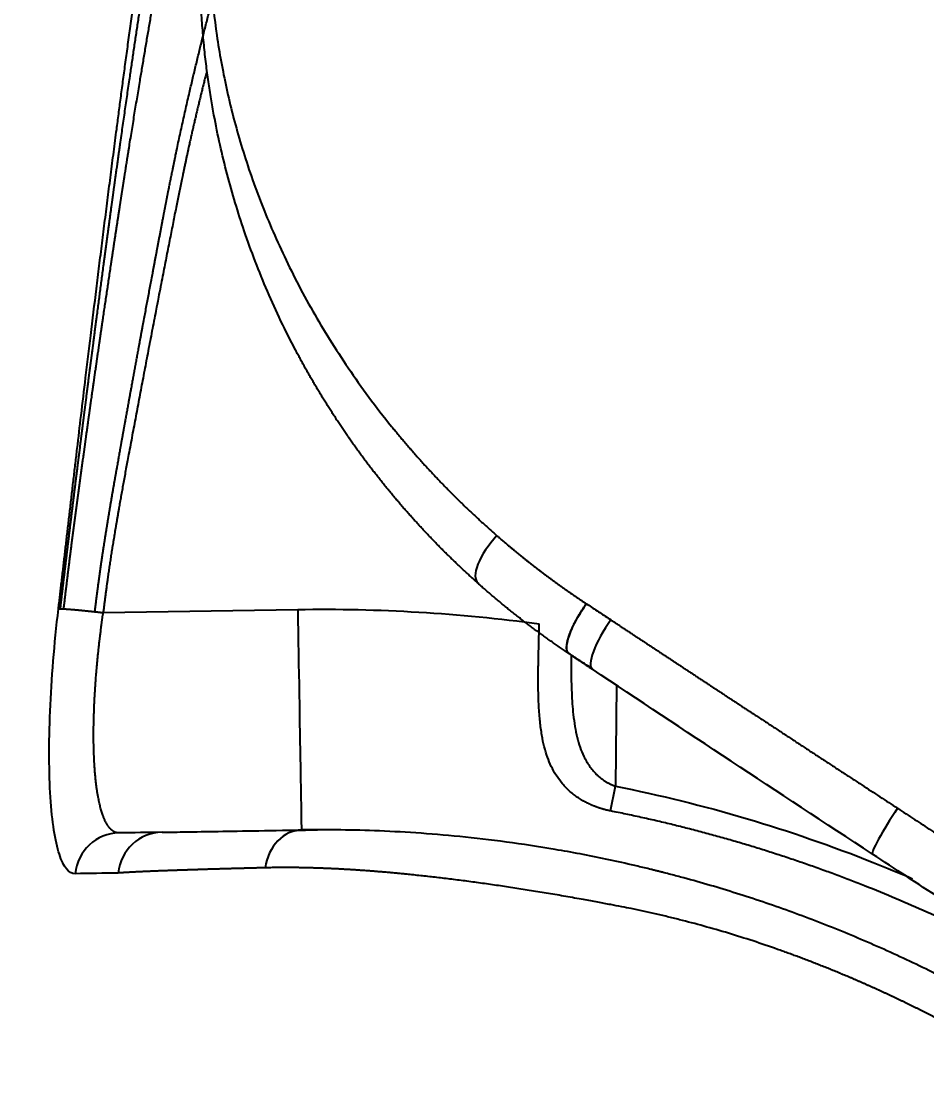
# Model space of a CAD drawing. Extents: x 8663 to 11443, y -20992 to -18942.
# Drawn here: x 10305.53 to 10325.34, y -20447.09 to -20423.88 of the extents above; entities that cross this region are included whole.
import ezdxf

# ---------------------------------------------------------------- set-up
doc = ezdxf.new("R2010")
doc.units = 0
doc.layers.get('0').update_dxf_attribs({"linetype": 'CONTINUOUS'})
doc.layers.add('1', color=7, linetype='CONTINUOUS')
doc.styles.add('____', font='')
doc.styles.get('____').set_extended_font_data('굴림')
doc.dimstyles.new('MSADIM', dxfattribs={"dimtxt": 33, "dimasz": 17, "dimexe": 10, "dimexo": 7.5, "dimgap": 10, "dimtad": 0, "dimtih": 1, "dimtoh": 1, "dimdec": 0, "dimzin": 1, "dimtxsty": '____', "dimcen": 11.25, "dimazin": 3, "dimtfac": 1, "dimtdec": 0, "dimtix": 1, "dimtmove": 0, "dimatfit": 3, "dimtolj": 1, "dimtzin": 1})

# ---------------------------------------------------------------- blocks, each defined once
blk = doc.blocks.new('*D255')
at = {"color": 0}
for p, q in [((10317.229, -20381.646), (10183.846, -20381.646)), ((10193.846, -20398.646), (10193.846, -20439.241)), ((10193.846, -20528.618), (10193.846, -20488.024)), ((10296.703, -20545.618), (10183.846, -20545.618))]:
    blk.add_line(p, q, dxfattribs=at)
for points in [[(10191.013, -20398.646), (10196.679, -20398.646), (10193.846, -20381.646)], [(10191.013, -20528.618), (10196.679, -20528.618), (10193.846, -20545.618)]]:
    blk.add_solid(points, dxfattribs=at)
at = {"color": 0, "insert": (10193.846, -20463.632), "char_height": 28, "attachment_point": 5, "style": '____'}
blk.add_mtext('\\A1;162', dxfattribs=at)

msp = doc.modelspace()

# ---------------------------------------------------------------- linework, layer by layer
at = {"layer": '1', "color": 7, "linetype": 'CONTINUOUS'}
for p, q in [((10307.325, -20436.825), (10311.58, -20436.756)), ((10317.515, -20437.722), (10317.515, -20437.722)), ((10318.551, -20438.412), (10318.532, -20440.622)), ((10318.424, -20441.165), (10318.532, -20440.622))]:
    msp.add_line(p, q, dxfattribs=at)
for centre, major_axis, ratio, start_param, end_param in [((10316.189, -20435.436), (-0.665, -0.747), 0.385038, 4.659642, 6.283185), ((10318.583, -20437.233), (-0.555, -0.832), 0.268299, 4.590828, 6.283184), ((10324.699, -20441.272), (-0.548, -0.837), 0.089931, 4.572695, 6.283185), ((10307.689, -20442.646), (0.016, -1), 0.984788, 3.1416, 4.588215), ((10308.628, -20442.63), (-0.016, 1), 0.983843, 0.000008, 1.446606)]:
    msp.add_ellipse(centre, major_axis=major_axis, ratio=ratio, start_param=start_param, end_param=end_param, dxfattribs=at)
for points, degree, knots in [([(10310.807, -20415.842), (10310.802, -20415.853), (10310.793, -20415.877), (10310.78, -20415.911), (10310.766, -20415.946), (10310.753, -20415.98), (10310.74, -20416.015), (10310.726, -20416.05), (10310.713, -20416.084), (10310.7, -20416.119), (10310.688, -20416.153), (10310.675, -20416.188), (10310.662, -20416.222), (10310.649, -20416.257), (10310.637, -20416.292), (10310.624, -20416.326), (10310.612, -20416.361), (10310.6, -20416.395), (10310.588, -20416.43), (10310.575, -20416.465), (10310.563, -20416.499), (10310.551, -20416.534), (10310.54, -20416.569), (10310.528, -20416.603), (10310.516, -20416.638), (10310.504, -20416.673), (10310.493, -20416.707), (10310.481, -20416.742), (10310.47, -20416.777), (10310.459, -20416.811), (10310.447, -20416.846), (10310.436, -20416.881), (10310.425, -20416.916), (10310.414, -20416.95), (10310.403, -20416.985), (10310.392, -20417.02), (10310.382, -20417.055), (10310.371, -20417.089), (10310.36, -20417.124), (10310.35, -20417.159), (10310.339, -20417.194), (10310.3, -20417.325), (10310.236, -20417.551), (10310.151, -20417.87), (10310.074, -20418.19), (10309.983, -20418.6), (10309.886, -20419.097), (10309.795, -20419.678), (10309.726, -20420.259), (10309.678, -20420.831), (10309.651, -20421.395), (10309.643, -20421.95), (10309.655, -20422.509), (10309.696, -20423.254), (10309.797, -20424.195), (10309.97, -20425.15), (10310.155, -20425.93), (10310.318, -20426.522), (10310.51, -20427.127), (10310.728, -20427.735), (10310.973, -20428.345), (10311.247, -20428.959), (10311.556, -20429.587), (10311.898, -20430.217), (10312.273, -20430.847), (10312.681, -20431.476), (10313.132, -20432.113), (10313.482, -20432.566), (10313.702, -20432.836), (10313.772, -20432.921), (10313.842, -20433.005), (10313.914, -20433.09), (10313.986, -20433.175), (10314.058, -20433.259), (10314.132, -20433.343), (10314.206, -20433.427), (10314.281, -20433.511), (10314.356, -20433.595), (10314.433, -20433.678), (10314.51, -20433.761), (10314.588, -20433.844), (10314.666, -20433.927), (10314.745, -20434.01), (10314.826, -20434.092), (10314.906, -20434.174), (10314.988, -20434.256), (10315.07, -20434.338), (10315.153, -20434.42), (10315.237, -20434.501), (10315.322, -20434.582), (10315.408, -20434.663), (10315.494, -20434.743), (10315.581, -20434.823), (10315.669, -20434.903), (10315.757, -20434.983), (10315.847, -20435.062), (10315.907, -20435.115), (10315.937, -20435.141)], 3, [0, 0, 0, 0, 0.001504, 0.003011, 0.004522, 0.006035, 0.007552, 0.009072, 0.010596, 0.012123, 0.013654, 0.015188, 0.016725, 0.018266, 0.019811, 0.021359, 0.022912, 0.024468, 0.026027, 0.027591, 0.029158, 0.03073, 0.032305, 0.033884, 0.035467, 0.037055, 0.038646, 0.040242, 0.041841, 0.043445, 0.045053, 0.046666, 0.048282, 0.049903, 0.051529, 0.053158, 0.054793, 0.056431, 0.058074, 0.059722, 0.061374, 0.063031, 0.078354, 0.093955, 0.109854, 0.12607, 0.1563, 0.187114, 0.218575, 0.250734, 0.281362, 0.31224, 0.343393, 0.374838, 0.436685, 0.499334, 0.530204, 0.561369, 0.592846, 0.624657, 0.655089, 0.685976, 0.717351, 0.749254, 0.779898, 0.810993, 0.842597, 0.874783, 0.879076, 0.883369, 0.887662, 0.891955, 0.896249, 0.900544, 0.904839, 0.909136, 0.913434, 0.917733, 0.922034, 0.926337, 0.930642, 0.934949, 0.939259, 0.943571, 0.947887, 0.952206, 0.956528, 0.960855, 0.965185, 0.969519, 0.973858, 0.978201, 0.98255, 0.986904, 0.991263, 0.995629, 1, 1, 1, 1]), ([(10315.524, -20436.183), (10315.51, -20436.17), (10315.482, -20436.145), (10315.439, -20436.106), (10315.396, -20436.068), (10315.354, -20436.029), (10315.312, -20435.991), (10315.27, -20435.952), (10315.228, -20435.913), (10315.186, -20435.874), (10315.144, -20435.835), (10315.103, -20435.796), (10315.062, -20435.756), (10315.02, -20435.717), (10314.98, -20435.678), (10314.939, -20435.638), (10314.898, -20435.598), (10314.858, -20435.559), (10314.817, -20435.519), (10314.777, -20435.479), (10314.737, -20435.439), (10314.697, -20435.398), (10314.657, -20435.358), (10314.618, -20435.318), (10314.578, -20435.278), (10314.539, -20435.237), (10314.5, -20435.196), (10314.461, -20435.156), (10314.422, -20435.115), (10314.384, -20435.074), (10314.345, -20435.033), (10314.307, -20434.992), (10314.269, -20434.951), (10314.231, -20434.91), (10314.193, -20434.869), (10314.156, -20434.827), (10314.118, -20434.786), (10314.081, -20434.744), (10314.044, -20434.703), (10314.007, -20434.661), (10313.97, -20434.619), (10313.933, -20434.578), (10313.896, -20434.536), (10313.86, -20434.494), (10313.824, -20434.452), (10313.788, -20434.41), (10313.752, -20434.367), (10313.716, -20434.325), (10313.681, -20434.283), (10313.645, -20434.24), (10313.61, -20434.198), (10313.575, -20434.155), (10313.54, -20434.113), (10313.505, -20434.07), (10313.47, -20434.027), (10313.436, -20433.984), (10313.402, -20433.941), (10313.368, -20433.898), (10313.334, -20433.855), (10313.3, -20433.812), (10313.266, -20433.769), (10313.233, -20433.726), (10313.199, -20433.683), (10313.166, -20433.639), (10313.133, -20433.596), (10313.1, -20433.552), (10313.067, -20433.509), (10313.035, -20433.465), (10313.002, -20433.421), (10312.97, -20433.378), (10312.938, -20433.334), (10312.906, -20433.29), (10312.874, -20433.246), (10312.843, -20433.202), (10312.811, -20433.158), (10312.78, -20433.114), (10312.749, -20433.07), (10312.718, -20433.026), (10312.687, -20432.982), (10312.656, -20432.937), (10312.626, -20432.893), (10312.596, -20432.849), (10312.565, -20432.804), (10312.535, -20432.76), (10312.505, -20432.715), (10312.476, -20432.671), (10312.446, -20432.626), (10312.417, -20432.581), (10312.388, -20432.537), (10312.358, -20432.492), (10312.33, -20432.447), (10312.301, -20432.402), (10312.272, -20432.357), (10312.244, -20432.312), (10312.215, -20432.267), (10312.187, -20432.222), (10312.159, -20432.177), (10312.131, -20432.132), (10312.104, -20432.087), (10312.076, -20432.042), (10312.049, -20431.996), (10312.022, -20431.951), (10311.995, -20431.906), (10311.968, -20431.86), (10311.941, -20431.815), (10311.914, -20431.77), (10311.888, -20431.724), (10311.862, -20431.679), (10311.836, -20431.633), (10311.81, -20431.588), (10311.784, -20431.542), (10311.758, -20431.496), (10311.733, -20431.451), (10311.707, -20431.405), (10311.682, -20431.359), (10311.657, -20431.313), (10311.632, -20431.268), (10311.608, -20431.222), (10311.583, -20431.176), (10311.559, -20431.13), (10311.43, -20430.886), (10311.206, -20430.44), (10310.912, -20429.79), (10310.644, -20429.132), (10310.411, -20428.487), (10310.208, -20427.852), (10310.031, -20427.225), (10309.876, -20426.585), (10309.764, -20426.036), (10309.683, -20425.576), (10309.625, -20425.201), (10309.573, -20424.809), (10309.528, -20424.398), (10309.491, -20423.97), (10309.468, -20423.612), (10309.455, -20423.31), (10309.447, -20423.047), (10309.442, -20422.721), (10309.443, -20422.403), (10309.449, -20422.119), (10309.457, -20421.897), (10309.466, -20421.691), (10309.477, -20421.504), (10309.488, -20421.334), (10309.505, -20421.116), (10309.528, -20420.851), (10309.561, -20420.541), (10309.597, -20420.252), (10309.638, -20419.959), (10309.686, -20419.656), (10309.741, -20419.34), (10309.8, -20419.033), (10309.867, -20418.717), (10309.941, -20418.392), (10310.025, -20418.056), (10310.113, -20417.729), (10310.184, -20417.485), (10310.233, -20417.324), (10310.258, -20417.242), (10310.284, -20417.161), (10310.309, -20417.08), (10310.335, -20417), (10310.362, -20416.92), (10310.388, -20416.84), (10310.415, -20416.76), (10310.442, -20416.681), (10310.47, -20416.602), (10310.498, -20416.523), (10310.526, -20416.445), (10310.554, -20416.367), (10310.583, -20416.29), (10310.612, -20416.212), (10310.641, -20416.135), (10310.671, -20416.059), (10310.691, -20416.008), (10310.701, -20415.982)], 3, [0, 0, 0, 0, 0.002067, 0.004135, 0.006202, 0.00827, 0.010338, 0.012407, 0.014476, 0.016545, 0.018614, 0.020684, 0.022754, 0.024824, 0.026895, 0.028966, 0.031038, 0.03311, 0.035182, 0.037255, 0.039328, 0.041402, 0.043476, 0.045551, 0.047626, 0.049701, 0.051777, 0.053854, 0.055931, 0.058008, 0.060087, 0.062165, 0.064245, 0.066324, 0.068405, 0.070486, 0.072568, 0.07465, 0.076733, 0.078816, 0.080901, 0.082986, 0.085071, 0.087157, 0.089244, 0.091332, 0.09342, 0.09551, 0.097599, 0.09969, 0.101782, 0.103874, 0.105967, 0.10806, 0.110155, 0.11225, 0.114347, 0.116444, 0.118542, 0.120641, 0.12274, 0.124841, 0.126942, 0.129045, 0.131148, 0.133252, 0.135357, 0.137463, 0.139571, 0.141679, 0.143788, 0.145898, 0.148009, 0.150121, 0.152234, 0.154348, 0.156463, 0.158579, 0.160697, 0.162815, 0.164935, 0.167055, 0.169177, 0.1713, 0.173424, 0.175549, 0.177675, 0.179802, 0.181931, 0.184061, 0.186192, 0.188324, 0.190457, 0.192592, 0.194728, 0.196865, 0.199003, 0.201143, 0.203284, 0.205426, 0.20757, 0.209714, 0.21186, 0.214008, 0.216157, 0.218307, 0.220458, 0.222611, 0.224766, 0.226921, 0.229078, 0.231237, 0.233397, 0.235558, 0.237721, 0.239885, 0.242051, 0.244218, 0.246386, 0.248556, 0.250728, 0.281025, 0.311878, 0.343309, 0.375342, 0.40515, 0.435967, 0.467806, 0.50068, 0.518827, 0.538013, 0.558241, 0.57951, 0.601823, 0.62518, 0.635707, 0.64956, 0.666737, 0.68724, 0.699926, 0.711677, 0.722491, 0.732368, 0.74131, 0.749315, 0.766669, 0.782818, 0.797763, 0.811505, 0.828053, 0.843984, 0.859303, 0.874012, 0.890752, 0.906828, 0.922246, 0.937014, 0.940771, 0.944496, 0.948189, 0.951852, 0.955484, 0.959086, 0.962657, 0.966198, 0.969709, 0.973191, 0.976642, 0.980065, 0.983459, 0.986824, 0.99016, 0.993468, 0.996748, 1, 1, 1, 1]), ([(10306.347, -20436.74), (10306.352, -20436.696), (10306.362, -20436.607), (10306.378, -20436.473), (10306.393, -20436.338), (10306.409, -20436.201), (10306.425, -20436.064), (10306.442, -20435.925), (10306.458, -20435.785), (10306.474, -20435.645), (10306.491, -20435.502), (10306.508, -20435.359), (10306.524, -20435.215), (10306.541, -20435.069), (10306.559, -20434.923), (10306.576, -20434.775), (10306.593, -20434.626), (10306.611, -20434.476), (10306.629, -20434.325), (10306.646, -20434.173), (10306.664, -20434.019), (10306.683, -20433.865), (10306.701, -20433.709), (10306.719, -20433.552), (10306.738, -20433.394), (10306.779, -20433.046), (10306.846, -20432.476), (10306.945, -20431.651), (10307.056, -20430.727), (10307.156, -20429.913), (10307.239, -20429.239), (10307.301, -20428.739), (10307.364, -20428.24), (10307.427, -20427.741), (10307.491, -20427.243), (10307.555, -20426.745), (10307.613, -20426.302), (10307.664, -20425.909), (10307.71, -20425.561), (10307.758, -20425.2), (10307.808, -20424.825), (10307.861, -20424.438), (10307.915, -20424.037), (10307.972, -20423.623), (10308.031, -20423.196), (10308.071, -20422.906), (10308.092, -20422.76)], 3, [0, 0, 0, 0, 0.009469, 0.01902, 0.028654, 0.038371, 0.04817, 0.058052, 0.068017, 0.078064, 0.088193, 0.098405, 0.108699, 0.119075, 0.129534, 0.140075, 0.150698, 0.161404, 0.172191, 0.183061, 0.194013, 0.205046, 0.216162, 0.227359, 0.238639, 0.25, 0.301903, 0.360892, 0.426936, 0.499999, 0.535797, 0.571567, 0.60731, 0.643024, 0.67871, 0.714369, 0.75, 0.773963, 0.798885, 0.824763, 0.851595, 0.879379, 0.908114, 0.937797, 0.968427, 1, 1, 1, 1]), ([(10309.58, -20425.016), (10309.378, -20425.815), (10309.199, -20426.621), (10308.995, -20427.539), (10308.517, -20430.012), (10308.185, -20431.733), (10307.873, -20433.411), (10307.68, -20434.45), (10307.571, -20435.113), (10307.416, -20436.051), (10307.325, -20436.825)], 2, [0, 0, 0, 0.137141, 0.137141, 0.42476, 0.42476, 0.71238, 0.71238, 0.85619, 0.85619, 1, 1, 1]), ([(10315.937, -20435.141), (10315.953, -20435.155), (10315.984, -20435.181), (10316.03, -20435.222), (10316.077, -20435.261), (10316.124, -20435.301), (10316.17, -20435.341), (10316.217, -20435.38), (10316.265, -20435.42), (10316.312, -20435.459), (10316.359, -20435.498), (10316.407, -20435.537), (10316.454, -20435.575), (10316.502, -20435.614), (10316.55, -20435.652), (10316.598, -20435.691), (10316.647, -20435.729), (10316.695, -20435.767), (10316.743, -20435.805), (10316.792, -20435.842), (10316.841, -20435.88), (10316.89, -20435.917), (10316.939, -20435.954), (10316.988, -20435.991), (10317.037, -20436.028), (10317.086, -20436.065), (10317.136, -20436.101), (10317.185, -20436.138), (10317.235, -20436.174), (10317.285, -20436.21), (10317.335, -20436.246), (10317.385, -20436.282), (10317.436, -20436.317), (10317.486, -20436.353), (10317.536, -20436.388), (10317.587, -20436.423), (10317.638, -20436.458), (10317.689, -20436.493), (10317.74, -20436.528), (10317.791, -20436.562), (10317.842, -20436.596), (10317.877, -20436.619), (10317.894, -20436.63)], 3, [0, 0, 0, 0, 0.02541, 0.050796, 0.076157, 0.101494, 0.126806, 0.152096, 0.177362, 0.202605, 0.227825, 0.253023, 0.278198, 0.303352, 0.328484, 0.353595, 0.378685, 0.403754, 0.428803, 0.453832, 0.478842, 0.503831, 0.528802, 0.553753, 0.578686, 0.603601, 0.628498, 0.653377, 0.678239, 0.703084, 0.727912, 0.752724, 0.777519, 0.802298, 0.827062, 0.851811, 0.876545, 0.901264, 0.925969, 0.95066, 0.975337, 1, 1, 1, 1]), ([(10317.511, -20437.719), (10317.495, -20437.709), (10317.464, -20437.688), (10317.418, -20437.657), (10317.371, -20437.625), (10317.325, -20437.594), (10317.279, -20437.562), (10317.233, -20437.53), (10317.188, -20437.499), (10317.142, -20437.467), (10317.097, -20437.435), (10317.052, -20437.402), (10317.007, -20437.37), (10316.962, -20437.338), (10316.917, -20437.305), (10316.872, -20437.273), (10316.828, -20437.24), (10316.784, -20437.207), (10316.739, -20437.174), (10316.695, -20437.141), (10316.651, -20437.108), (10316.608, -20437.075), (10316.564, -20437.042), (10316.521, -20437.009), (10316.478, -20436.975), (10316.434, -20436.942), (10316.392, -20436.908), (10316.349, -20436.875), (10316.306, -20436.841), (10316.264, -20436.807), (10316.221, -20436.773), (10316.179, -20436.739), (10316.137, -20436.705), (10316.095, -20436.671), (10316.053, -20436.636), (10316.012, -20436.602), (10315.97, -20436.567), (10315.929, -20436.533), (10315.888, -20436.498), (10315.847, -20436.464), (10315.806, -20436.429), (10315.765, -20436.394), (10315.725, -20436.359), (10315.684, -20436.324), (10315.644, -20436.289), (10315.604, -20436.254), (10315.564, -20436.218), (10315.538, -20436.195), (10315.524, -20436.183)], 3, [0, 0, 0, 0, 0.021984, 0.043954, 0.065912, 0.087857, 0.10979, 0.13171, 0.153618, 0.175514, 0.197398, 0.21927, 0.24113, 0.262979, 0.284817, 0.306643, 0.328459, 0.350263, 0.372057, 0.39384, 0.415612, 0.437374, 0.459126, 0.480868, 0.502599, 0.524321, 0.546033, 0.567736, 0.589429, 0.611114, 0.632788, 0.654454, 0.676112, 0.69776, 0.7194, 0.741031, 0.762654, 0.784269, 0.805876, 0.827475, 0.849067, 0.87065, 0.892227, 0.913795, 0.935357, 0.956912, 0.978459, 1, 1, 1, 1]), ([(10306.71, -20442.538), (10306.642, -20442.539), (10306.58, -20442.504), (10306.464, -20442.36), (10306.412, -20442.254), (10306.273, -20441.824), (10306.207, -20441.403), (10306.155, -20440.597), (10306.146, -20440.304), (10306.143, -20439.669), (10306.15, -20439.332), (10306.18, -20438.625), (10306.203, -20438.259), (10306.264, -20437.507), (10306.301, -20437.126), (10306.347, -20436.74)], 3, [0, 0, 0, 0, 0.125, 0.125, 0.25, 0.25, 0.5, 0.5, 0.625, 0.625, 0.75, 0.75, 0.875, 0.875, 1, 1, 1, 1]), ([(10317.511, -20437.719), (10317.51, -20437.719), (10317.507, -20437.717), (10317.504, -20437.714), (10317.5, -20437.711), (10317.497, -20437.708), (10317.494, -20437.705), (10317.491, -20437.701), (10317.488, -20437.697), (10317.485, -20437.692), (10317.482, -20437.688), (10317.479, -20437.683), (10317.477, -20437.677), (10317.474, -20437.671), (10317.472, -20437.665), (10317.47, -20437.658), (10317.468, -20437.651), (10317.466, -20437.644), (10317.465, -20437.635), (10317.463, -20437.627), (10317.462, -20437.618), (10317.462, -20437.608), (10317.461, -20437.598), (10317.461, -20437.588), (10317.461, -20437.577), (10317.462, -20437.565), (10317.463, -20437.552), (10317.464, -20437.54), (10317.465, -20437.526), (10317.467, -20437.512), (10317.47, -20437.497), (10317.473, -20437.482), (10317.476, -20437.466), (10317.48, -20437.449), (10317.484, -20437.432), (10317.488, -20437.414), (10317.494, -20437.396), (10317.499, -20437.377), (10317.505, -20437.357), (10317.512, -20437.337), (10317.519, -20437.316), (10317.527, -20437.294), (10317.536, -20437.272), (10317.545, -20437.249), (10317.554, -20437.226), (10317.564, -20437.203), (10317.574, -20437.179), (10317.585, -20437.154), (10317.597, -20437.129), (10317.609, -20437.104), (10317.622, -20437.078), (10317.635, -20437.052), (10317.648, -20437.026), (10317.662, -20437), (10317.677, -20436.973), (10317.692, -20436.946), (10317.707, -20436.92), (10317.723, -20436.893), (10317.739, -20436.866), (10317.755, -20436.839), (10317.772, -20436.812), (10317.788, -20436.786), (10317.806, -20436.759), (10317.823, -20436.733), (10317.84, -20436.707), (10317.858, -20436.681), (10317.876, -20436.656), (10317.888, -20436.639), (10317.894, -20436.63)], 3, [0, 0, 0, 0, 0.008662, 0.01753, 0.026605, 0.035891, 0.045389, 0.055102, 0.065032, 0.075181, 0.085552, 0.096147, 0.106968, 0.118016, 0.129293, 0.140801, 0.152542, 0.164516, 0.176725, 0.18917, 0.201852, 0.21477, 0.227925, 0.241318, 0.254947, 0.268813, 0.282914, 0.297249, 0.311816, 0.326615, 0.341641, 0.356894, 0.372368, 0.388062, 0.403971, 0.420091, 0.436417, 0.452943, 0.469664, 0.486574, 0.503667, 0.520934, 0.538369, 0.555964, 0.573711, 0.5916, 0.609622, 0.627768, 0.646029, 0.664393, 0.68285, 0.701391, 0.720002, 0.738675, 0.757396, 0.776155, 0.794939, 0.813738, 0.83254, 0.851333, 0.870105, 0.888846, 0.907543, 0.926186, 0.944764, 0.963265, 0.981681, 1, 1, 1, 1]), ([(10317.515, -20437.722), (10317.5, -20437.712), (10317.487, -20437.697), (10317.47, -20437.654), (10317.465, -20437.626), (10317.465, -20437.559), (10317.469, -20437.519), (10317.488, -20437.428), (10317.503, -20437.377), (10317.541, -20437.268), (10317.565, -20437.21), (10317.62, -20437.091), (10317.651, -20437.03), (10317.717, -20436.91), (10317.753, -20436.85), (10317.825, -20436.737), (10317.861, -20436.683), (10317.897, -20436.633)], 3, [0, 0, 0, 0, 0.125, 0.125, 0.25, 0.25, 0.375, 0.375, 0.5, 0.5, 0.625, 0.625, 0.75, 0.75, 0.875, 0.875, 1, 1, 1, 1]), ([(10317.897, -20436.633), (10317.913, -20436.643), (10317.929, -20436.654), (10318.025, -20436.717), (10318.106, -20436.771), (10318.267, -20436.877), (10318.348, -20436.931), (10318.429, -20436.984)], 3, [0, 0, 0, 0, 0.08868, 0.08868, 0.544512, 0.544512, 1, 1, 1, 1]), ([(10318.429, -20436.984), (10318.451, -20436.999), (10318.496, -20437.029), (10318.564, -20437.073), (10318.631, -20437.118), (10318.698, -20437.162), (10318.766, -20437.207), (10318.834, -20437.252), (10318.901, -20437.296), (10318.969, -20437.341), (10319.036, -20437.385), (10319.104, -20437.43), (10319.171, -20437.475), (10319.239, -20437.519), (10319.307, -20437.564), (10319.374, -20437.609), (10319.442, -20437.653), (10319.51, -20437.698), (10319.577, -20437.743), (10319.645, -20437.787), (10319.713, -20437.832), (10319.781, -20437.877), (10319.848, -20437.921), (10319.916, -20437.966), (10319.984, -20438.011), (10320.051, -20438.055), (10320.119, -20438.1), (10320.187, -20438.145), (10320.254, -20438.189), (10320.322, -20438.234), (10320.39, -20438.278), (10320.457, -20438.323), (10320.525, -20438.368), (10320.593, -20438.412), (10320.66, -20438.457), (10320.728, -20438.501), (10320.796, -20438.546), (10320.863, -20438.59), (10320.931, -20438.635), (10320.998, -20438.679), (10321.066, -20438.723), (10321.133, -20438.768), (10321.201, -20438.812), (10321.268, -20438.857), (10321.335, -20438.901), (10321.403, -20438.945), (10321.47, -20438.99), (10321.581, -20439.063), (10321.737, -20439.165), (10321.937, -20439.296), (10322.136, -20439.427), (10322.336, -20439.558), (10322.535, -20439.689), (10322.734, -20439.82), (10322.932, -20439.95), (10323.131, -20440.08), (10323.328, -20440.209), (10323.526, -20440.339), (10323.723, -20440.468), (10323.92, -20440.596), (10324.116, -20440.724), (10324.311, -20440.852), (10324.506, -20440.98), (10324.636, -20441.064), (10324.701, -20441.107)], 3, [0, 0, 0, 0, 0.010985, 0.021967, 0.032946, 0.043922, 0.054894, 0.065863, 0.076827, 0.087788, 0.098745, 0.109698, 0.120646, 0.13159, 0.142529, 0.153464, 0.164394, 0.175319, 0.186239, 0.197154, 0.208063, 0.218967, 0.229865, 0.240757, 0.251643, 0.262523, 0.273397, 0.284265, 0.295126, 0.305981, 0.316828, 0.327669, 0.338502, 0.349328, 0.360147, 0.370958, 0.381762, 0.392557, 0.403345, 0.414124, 0.424895, 0.435658, 0.446412, 0.457157, 0.467893, 0.47862, 0.489338, 0.500047, 0.531837, 0.563573, 0.59525, 0.626865, 0.658413, 0.689892, 0.721298, 0.752626, 0.783873, 0.815034, 0.846107, 0.877087, 0.90797, 0.938753, 0.969431, 1, 1, 1, 1]), ([(10318.424, -20441.165), (10318.418, -20441.164), (10318.408, -20441.162), (10318.392, -20441.158), (10318.376, -20441.155), (10318.36, -20441.151), (10318.344, -20441.148), (10318.328, -20441.144), (10318.313, -20441.14), (10318.297, -20441.136), (10318.281, -20441.132), (10318.266, -20441.127), (10318.25, -20441.123), (10318.235, -20441.118), (10318.219, -20441.114), (10318.204, -20441.109), (10318.188, -20441.104), (10318.173, -20441.099), (10318.158, -20441.094), (10318.142, -20441.088), (10318.127, -20441.083), (10318.112, -20441.078), (10318.097, -20441.072), (10318.082, -20441.066), (10318.067, -20441.06), (10318.052, -20441.054), (10318.037, -20441.048), (10318.022, -20441.042), (10318.007, -20441.035), (10317.992, -20441.029), (10317.978, -20441.022), (10317.963, -20441.015), (10317.948, -20441.008), (10317.934, -20441.001), (10317.919, -20440.994), (10317.904, -20440.987), (10317.89, -20440.979), (10317.875, -20440.972), (10317.861, -20440.964), (10317.847, -20440.956), (10317.832, -20440.948), (10317.789, -20440.923), (10317.717, -20440.879), (10317.623, -20440.812), (10317.533, -20440.738), (10317.448, -20440.658), (10317.351, -20440.551), (10317.248, -20440.413), (10317.145, -20440.236), (10317.058, -20440.038), (10316.985, -20439.815), (10316.938, -20439.612), (10316.907, -20439.434), (10316.888, -20439.287), (10316.871, -20439.128), (10316.858, -20438.957), (10316.849, -20438.774), (10316.842, -20438.577), (10316.841, -20438.43), (10316.84, -20438.337), (10316.84, -20438.303), (10316.84, -20438.268), (10316.84, -20438.231), (10316.841, -20438.193), (10316.841, -20438.153), (10316.841, -20438.112), (10316.842, -20438.07), (10316.842, -20438.026), (10316.843, -20437.981), (10316.844, -20437.935), (10316.844, -20437.887), (10316.845, -20437.838), (10316.846, -20437.787), (10316.847, -20437.735), (10316.848, -20437.682), (10316.85, -20437.627), (10316.851, -20437.571), (10316.852, -20437.513), (10316.854, -20437.454), (10316.855, -20437.394), (10316.857, -20437.332), (10316.858, -20437.269), (10316.86, -20437.204), (10316.862, -20437.138), (10316.863, -20437.093), (10316.863, -20437.071)], 3, [0, 0, 0, 0, 0.003076, 0.006148, 0.009217, 0.012283, 0.015347, 0.01841, 0.021472, 0.024534, 0.027596, 0.030659, 0.033724, 0.036791, 0.03986, 0.042932, 0.046008, 0.049089, 0.052174, 0.055265, 0.058362, 0.061465, 0.064576, 0.067694, 0.07082, 0.073955, 0.077099, 0.080254, 0.083418, 0.086593, 0.08978, 0.092978, 0.096189, 0.099413, 0.10265, 0.105901, 0.109166, 0.112446, 0.115741, 0.119052, 0.122378, 0.125722, 0.149688, 0.174082, 0.199057, 0.224752, 0.251295, 0.295767, 0.342649, 0.392318, 0.445092, 0.501235, 0.531026, 0.562745, 0.596412, 0.632045, 0.669656, 0.709257, 0.750856, 0.757313, 0.764019, 0.770975, 0.77818, 0.785635, 0.79334, 0.801294, 0.809498, 0.817951, 0.826655, 0.835608, 0.844812, 0.854265, 0.863968, 0.873922, 0.884126, 0.894581, 0.905286, 0.916242, 0.92745, 0.93891, 0.950621, 0.962586, 0.974803, 0.987274, 1, 1, 1, 1]), ([(10318.029, -20438.065), (10318.014, -20438.055), (10317.984, -20438.035), (10317.94, -20438.006), (10317.897, -20437.977), (10317.855, -20437.949), (10317.813, -20437.921), (10317.764, -20437.888), (10317.707, -20437.851), (10317.643, -20437.808), (10317.589, -20437.772), (10317.552, -20437.747), (10317.533, -20437.734), (10317.523, -20437.727), (10317.517, -20437.724), (10317.515, -20437.722)], 3, [0, 0, 0, 0, 0.086173, 0.171231, 0.255158, 0.337939, 0.419555, 0.499989, 0.623303, 0.749983, 0.87498, 0.937478, 0.968728, 0.984352, 1, 1, 1, 1]), ([(10318.029, -20438.053), (10318.011, -20438.042), (10317.976, -20438.02), (10317.925, -20437.988), (10317.875, -20437.957), (10317.827, -20437.926), (10317.78, -20437.896), (10317.734, -20437.866), (10317.69, -20437.838), (10317.648, -20437.81), (10317.606, -20437.783), (10317.566, -20437.757), (10317.54, -20437.739), (10317.528, -20437.731)], 3, [0, 0, 0, 0, 0.104158, 0.205656, 0.304499, 0.400689, 0.494229, 0.585123, 0.673374, 0.758984, 0.841957, 0.922294, 1, 1, 1, 1]), ([(10317.559, -20437.754), (10317.559, -20437.76), (10317.559, -20437.78), (10317.559, -20437.814), (10317.559, -20437.857), (10317.559, -20437.899), (10317.559, -20437.941), (10317.559, -20437.983), (10317.559, -20438.024), (10317.56, -20438.139), (10317.563, -20438.324), (10317.571, -20438.576), (10317.584, -20438.819), (10317.606, -20439.066), (10317.639, -20439.311), (10317.687, -20439.552), (10317.751, -20439.771), (10317.823, -20439.946), (10317.894, -20440.08), (10317.959, -20440.181), (10318.03, -20440.274), (10318.089, -20440.338), (10318.131, -20440.378), (10318.153, -20440.398), (10318.175, -20440.417), (10318.198, -20440.436), (10318.22, -20440.454), (10318.243, -20440.471), (10318.266, -20440.488), (10318.29, -20440.503), (10318.313, -20440.518), (10318.337, -20440.533), (10318.361, -20440.546), (10318.385, -20440.559), (10318.409, -20440.571), (10318.434, -20440.583), (10318.458, -20440.594), (10318.483, -20440.604), (10318.507, -20440.613), (10318.524, -20440.619), (10318.532, -20440.622)], 3, [0, 0, 0, 0, 0.005489, 0.01804, 0.030594, 0.043149, 0.055707, 0.068268, 0.080832, 0.0934, 0.171482, 0.247698, 0.322174, 0.395045, 0.477275, 0.554778, 0.627873, 0.696942, 0.736819, 0.775203, 0.812225, 0.848035, 0.857367, 0.866574, 0.87566, 0.884627, 0.89348, 0.902222, 0.910857, 0.919388, 0.927821, 0.936158, 0.944405, 0.952567, 0.960646, 0.96865, 0.976582, 0.984447, 0.992252, 1, 1, 1, 1]), ([(10317.651, -20437.813), (10317.668, -20437.824), (10317.687, -20437.837), (10317.719, -20437.858), (10317.735, -20437.869), (10317.755, -20437.882), (10317.764, -20437.888), (10317.77, -20437.892), (10317.773, -20437.895), (10317.845, -20437.942), (10317.929, -20437.999), (10318.029, -20438.065)], 3, [0, 0, 0, 0, 0.165293, 0.165293, 0.248764, 0.290499, 0.311367, 0.311367, 0.332235, 0.332235, 1, 1, 1, 1]), ([(10324.151, -20442.109), (10323.114, -20441.429), (10322.083, -20440.751), (10320.041, -20439.403), (10319.029, -20438.731), (10318.029, -20438.065)], 3, [0, 0, 0, 0, 0.5, 0.5, 1, 1, 1, 1]), ([(10318.532, -20440.622), (10320.467, -20441.008), (10322.345, -20441.566), (10324.456, -20442.406), (10324.744, -20442.525), (10325.03, -20442.648)], 3, [0, 0, 0, 0, 0.863302, 0.863302, 1, 1, 1, 1]), ([(10329.147, -20445.411), (10329.133, -20445.402), (10329.097, -20445.38), (10329.032, -20445.34), (10328.945, -20445.287), (10328.837, -20445.22), (10328.706, -20445.141), (10328.553, -20445.05), (10328.377, -20444.946), (10328.178, -20444.831), (10327.957, -20444.704), (10327.621, -20444.516), (10327.174, -20444.274), (10326.599, -20443.977), (10325.989, -20443.678), (10325.339, -20443.376), (10324.667, -20443.082), (10324.16, -20442.874), (10323.827, -20442.743), (10323.677, -20442.685), (10323.525, -20442.627), (10323.374, -20442.57), (10323.221, -20442.514), (10323.069, -20442.458), (10322.915, -20442.403), (10322.762, -20442.349), (10322.607, -20442.295), (10322.453, -20442.243), (10322.297, -20442.19), (10322.141, -20442.139), (10321.985, -20442.088), (10321.828, -20442.038), (10321.671, -20441.989), (10321.513, -20441.94), (10321.355, -20441.893), (10321.196, -20441.845), (10321.037, -20441.799), (10320.877, -20441.754), (10320.717, -20441.709), (10320.556, -20441.665), (10320.395, -20441.622), (10320.233, -20441.579), (10320.071, -20441.537), (10319.908, -20441.497), (10319.745, -20441.456), (10319.581, -20441.417), (10319.417, -20441.379), (10319.253, -20441.341), (10319.088, -20441.304), (10318.922, -20441.268), (10318.757, -20441.233), (10318.59, -20441.198), (10318.479, -20441.176), (10318.424, -20441.165)], 3, [0, 0, 0, 0, 0.004349, 0.010908, 0.019676, 0.030652, 0.043837, 0.059229, 0.076827, 0.09663, 0.118636, 0.142844, 0.196276, 0.250019, 0.31031, 0.372071, 0.4353, 0.500004, 0.513914, 0.527845, 0.541799, 0.555774, 0.569771, 0.58379, 0.597831, 0.611893, 0.625978, 0.640085, 0.654214, 0.668365, 0.682538, 0.696734, 0.710952, 0.725192, 0.739454, 0.753739, 0.768045, 0.782374, 0.796725, 0.811099, 0.825495, 0.839913, 0.854354, 0.868818, 0.883303, 0.897812, 0.912342, 0.926896, 0.941472, 0.95607, 0.970691, 0.985334, 1, 1, 1, 1]), ([(10324.701, -20441.107), (10324.825, -20441.188), (10325.072, -20441.35), (10325.443, -20441.593), (10325.813, -20441.835), (10326.182, -20442.077), (10326.552, -20442.318), (10326.92, -20442.558), (10327.289, -20442.798), (10327.656, -20443.038), (10328.023, -20443.277), (10328.39, -20443.515), (10328.756, -20443.753), (10329.122, -20443.99), (10329.487, -20444.227), (10329.852, -20444.463), (10330.216, -20444.698), (10330.58, -20444.933), (10330.943, -20445.168), (10331.306, -20445.402), (10331.668, -20445.635), (10332.03, -20445.868), (10332.391, -20446.1), (10332.752, -20446.331), (10333.113, -20446.562), (10333.472, -20446.793), (10333.832, -20447.023), (10334.191, -20447.252), (10334.549, -20447.481), (10334.907, -20447.709), (10335.264, -20447.937), (10335.621, -20448.164), (10335.977, -20448.391), (10336.333, -20448.617), (10336.688, -20448.842), (10337.043, -20449.067), (10337.398, -20449.291), (10337.751, -20449.515), (10338.105, -20449.738), (10338.458, -20449.961), (10338.81, -20450.183), (10339.162, -20450.404), (10339.513, -20450.625), (10339.864, -20450.846), (10340.215, -20451.065), (10340.565, -20451.285), (10340.914, -20451.503), (10341.263, -20451.721), (10341.611, -20451.939), (10341.959, -20452.156), (10342.307, -20452.372), (10342.653, -20452.588), (10343, -20452.804), (10343.346, -20453.018), (10345.213, -20454.176), (10348.582, -20456.246), (10353.448, -20459.182), (10358.257, -20462.03), (10363.124, -20464.856), (10368.047, -20467.653), (10373.027, -20470.417), (10377.948, -20473.081), (10382.922, -20475.705), (10387.951, -20478.283), (10393.034, -20480.809), (10398.057, -20483.224), (10402.242, -20485.166), (10405.603, -20486.683), (10407.592, -20487.562), (10408.731, -20488.059), (10409.017, -20488.183)], 3, [0, 0, 0, 0, 0.004601, 0.009193, 0.013779, 0.018357, 0.022927, 0.02749, 0.032045, 0.036592, 0.041132, 0.045665, 0.05019, 0.054707, 0.059217, 0.063719, 0.068214, 0.072701, 0.07718, 0.081652, 0.086117, 0.090574, 0.095023, 0.099465, 0.103899, 0.108326, 0.112745, 0.117156, 0.121561, 0.125957, 0.130346, 0.134727, 0.139101, 0.143467, 0.147826, 0.152177, 0.156521, 0.160857, 0.165186, 0.169507, 0.17382, 0.178126, 0.182424, 0.186715, 0.190998, 0.195274, 0.199542, 0.203803, 0.208056, 0.212301, 0.216539, 0.22077, 0.224993, 0.229208, 0.233416, 0.293211, 0.35202, 0.409848, 0.4667, 0.526636, 0.585521, 0.64336, 0.700162, 0.759893, 0.818538, 0.876104, 0.932603, 0.96149, 0.990355, 1, 1, 1, 1]), ([(10308.612, -20441.63), (10308.732, -20441.629), (10308.886, -20441.626), (10309.264, -20441.62), (10309.485, -20441.616), (10309.997, -20441.608), (10310.285, -20441.603), (10310.928, -20441.593), (10311.279, -20441.587), (10311.661, -20441.581)], 3, [0, 0, 0, 0, 0.25, 0.25, 0.5, 0.5, 0.75, 0.75, 1, 1, 1, 1]), ([(10328.472, -20446.408), (10328.117, -20446.177), (10327.757, -20445.955), (10327.303, -20445.687), (10327.212, -20445.633), (10327.075, -20445.555), (10327.029, -20445.528), (10326.96, -20445.489), (10326.937, -20445.476), (10326.892, -20445.45), (10326.869, -20445.438), (10326.662, -20445.322), (10326.478, -20445.22), (10325.923, -20444.924), (10325.55, -20444.734), (10324.799, -20444.372), (10324.421, -20444.2), (10323.663, -20443.872), (10323.282, -20443.717), (10322.517, -20443.423), (10322.134, -20443.285), (10321.367, -20443.026), (10320.984, -20442.905), (10320.408, -20442.736), (10320.217, -20442.682), (10319.929, -20442.604), (10319.833, -20442.578), (10319.69, -20442.541), (10319.642, -20442.528), (10319.57, -20442.51), (10319.546, -20442.504), (10319.498, -20442.492), (10319.474, -20442.486), (10319.427, -20442.474), (10319.403, -20442.468), (10319.355, -20442.456), (10319.331, -20442.45), (10319.259, -20442.432), (10319.212, -20442.421), (10319.069, -20442.386), (10318.974, -20442.364), (10318.69, -20442.299), (10318.501, -20442.257), (10317.94, -20442.139), (10317.572, -20442.069), (10316.847, -20441.945), (10316.491, -20441.891), (10315.796, -20441.798), (10315.456, -20441.758), (10314.795, -20441.692), (10314.474, -20441.666), (10313.852, -20441.624), (10313.551, -20441.609), (10312.971, -20441.587), (10312.692, -20441.581), (10312.331, -20441.578), (10312.239, -20441.577), (10312.147, -20441.577)], 3, [0, 0, 0, 0, 0.065132, 0.065132, 0.081416, 0.081416, 0.089557, 0.089557, 0.093628, 0.093628, 0.097699, 0.097699, 0.130265, 0.130265, 0.195397, 0.195397, 0.26053, 0.26053, 0.325662, 0.325662, 0.390795, 0.390795, 0.455927, 0.455927, 0.488493, 0.488493, 0.504776, 0.504776, 0.512918, 0.512918, 0.516989, 0.516989, 0.521059, 0.521059, 0.52513, 0.52513, 0.529201, 0.529201, 0.537342, 0.537342, 0.553626, 0.553626, 0.586192, 0.586192, 0.651324, 0.651324, 0.716457, 0.716457, 0.781589, 0.781589, 0.846721, 0.846721, 0.911854, 0.911854, 0.976986, 0.976986, 1, 1, 1, 1]), ([(10403.828, -20487.074), (10403.487, -20486.92), (10401.785, -20486.15), (10398.726, -20484.739), (10394.664, -20482.81), (10390.61, -20480.831), (10386.567, -20478.807), (10382.537, -20476.739), (10378.52, -20474.631), (10374.519, -20472.485), (10370.535, -20470.303), (10366.569, -20468.09), (10362.316, -20465.672), (10357.766, -20463.034), (10352.914, -20460.165), (10348.057, -20457.238), (10344.584, -20455.108), (10342.487, -20453.809), (10341.764, -20453.361), (10341.04, -20452.91), (10340.315, -20452.458), (10339.589, -20452.004), (10338.862, -20451.548), (10338.134, -20451.09), (10337.405, -20450.631), (10336.675, -20450.171), (10335.944, -20449.708), (10335.212, -20449.244), (10334.48, -20448.779), (10333.747, -20448.312), (10333.013, -20447.843), (10332.278, -20447.373), (10331.542, -20446.901), (10330.806, -20446.428), (10330.069, -20445.954), (10329.331, -20445.478), (10328.593, -20445.001), (10327.854, -20444.522), (10327.114, -20444.042), (10326.374, -20443.56), (10325.634, -20443.078), (10324.892, -20442.594), (10324.398, -20442.27), (10324.151, -20442.109)], 3, [0, 0, 0, 0, 0.012233, 0.061117, 0.110169, 0.159368, 0.208691, 0.258113, 0.307613, 0.357163, 0.40674, 0.456316, 0.505866, 0.566997, 0.628579, 0.690551, 0.752846, 0.762126, 0.771427, 0.780748, 0.790089, 0.79945, 0.80883, 0.81823, 0.827648, 0.837085, 0.846539, 0.856012, 0.865502, 0.875009, 0.884533, 0.894074, 0.903631, 0.913203, 0.922791, 0.932393, 0.942011, 0.951642, 0.961288, 0.970947, 0.980618, 0.990303, 1, 1, 1, 1]), ([(10310.871, -20442.408), (10310.857, -20442.408), (10310.83, -20442.409), (10310.791, -20442.41), (10310.751, -20442.411), (10310.711, -20442.412), (10310.672, -20442.413), (10310.632, -20442.414), (10310.593, -20442.415), (10310.554, -20442.416), (10310.515, -20442.417), (10310.476, -20442.418), (10310.438, -20442.419), (10310.4, -20442.42), (10310.361, -20442.421), (10310.323, -20442.422), (10310.286, -20442.423), (10310.248, -20442.424), (10310.21, -20442.425), (10310.173, -20442.426), (10310.136, -20442.427), (10310.099, -20442.428), (10310.062, -20442.429), (10310.026, -20442.43), (10309.989, -20442.431), (10309.953, -20442.432), (10309.917, -20442.433), (10309.881, -20442.434), (10309.846, -20442.435), (10309.81, -20442.436), (10309.775, -20442.437), (10309.74, -20442.438), (10309.705, -20442.439), (10309.67, -20442.44), (10309.636, -20442.441), (10309.602, -20442.442), (10309.568, -20442.443), (10309.534, -20442.444), (10309.5, -20442.445), (10309.467, -20442.446), (10309.433, -20442.447), (10309.4, -20442.449), (10309.368, -20442.45), (10309.335, -20442.451), (10309.303, -20442.452), (10309.271, -20442.453), (10309.239, -20442.454), (10309.207, -20442.455), (10309.176, -20442.456), (10309.144, -20442.457), (10309.113, -20442.458), (10309.083, -20442.459), (10309.052, -20442.46), (10309.022, -20442.461), (10308.992, -20442.462), (10308.962, -20442.463), (10308.932, -20442.464), (10308.903, -20442.465), (10308.873, -20442.466), (10308.838, -20442.467), (10308.796, -20442.469), (10308.748, -20442.47), (10308.7, -20442.472), (10308.654, -20442.474), (10308.607, -20442.476), (10308.562, -20442.477), (10308.516, -20442.479), (10308.472, -20442.481), (10308.428, -20442.483), (10308.385, -20442.484), (10308.342, -20442.486), (10308.3, -20442.488), (10308.259, -20442.49), (10308.218, -20442.492), (10308.179, -20442.493), (10308.139, -20442.495), (10308.101, -20442.497), (10308.063, -20442.499), (10308.027, -20442.501), (10307.991, -20442.502), (10307.955, -20442.504), (10307.921, -20442.506), (10307.887, -20442.508), (10307.854, -20442.51), (10307.823, -20442.511), (10307.792, -20442.513), (10307.761, -20442.515), (10307.732, -20442.517), (10307.704, -20442.519), (10307.676, -20442.52), (10307.659, -20442.522), (10307.65, -20442.522)], 3, [0, 0, 0, 0, 0.008313, 0.016637, 0.024974, 0.033322, 0.041683, 0.050055, 0.058439, 0.066834, 0.075241, 0.08366, 0.09209, 0.100531, 0.108984, 0.117448, 0.125923, 0.13441, 0.142907, 0.151415, 0.159935, 0.168465, 0.177005, 0.185557, 0.194119, 0.202692, 0.211275, 0.219868, 0.228472, 0.237086, 0.24571, 0.254344, 0.262989, 0.271643, 0.280307, 0.288981, 0.297664, 0.306357, 0.31506, 0.323772, 0.332494, 0.341225, 0.349965, 0.358714, 0.367473, 0.37624, 0.385016, 0.393801, 0.402595, 0.411398, 0.420209, 0.429029, 0.437857, 0.446693, 0.455538, 0.464391, 0.473252, 0.48212, 0.490997, 0.499882, 0.514958, 0.530112, 0.545342, 0.560649, 0.576032, 0.591489, 0.60702, 0.622625, 0.638302, 0.654052, 0.669872, 0.685763, 0.701724, 0.717753, 0.733851, 0.750016, 0.766248, 0.782545, 0.798907, 0.815333, 0.831822, 0.848374, 0.864987, 0.881661, 0.898394, 0.915186, 0.932037, 0.948944, 0.965908, 0.982927, 1, 1, 1, 1]), ([(10326.326, -20446.121), (10326.307, -20446.111), (10326.269, -20446.09), (10326.212, -20446.058), (10326.156, -20446.027), (10326.099, -20445.996), (10326.042, -20445.965), (10325.986, -20445.934), (10325.929, -20445.903), (10325.872, -20445.873), (10325.815, -20445.842), (10325.759, -20445.812), (10325.702, -20445.782), (10325.645, -20445.752), (10325.588, -20445.722), (10325.531, -20445.693), (10325.475, -20445.663), (10325.418, -20445.634), (10325.361, -20445.605), (10325.304, -20445.576), (10325.247, -20445.547), (10325.19, -20445.519), (10325.133, -20445.49), (10325.076, -20445.462), (10325.019, -20445.434), (10324.962, -20445.406), (10324.905, -20445.378), (10324.848, -20445.35), (10324.792, -20445.323), (10324.735, -20445.295), (10324.678, -20445.268), (10324.621, -20445.241), (10324.564, -20445.214), (10324.507, -20445.188), (10324.45, -20445.161), (10324.393, -20445.135), (10324.336, -20445.109), (10324.279, -20445.082), (10324.222, -20445.057), (10324.165, -20445.031), (10324.109, -20445.005), (10324.052, -20444.98), (10323.995, -20444.955), (10323.938, -20444.93), (10323.881, -20444.905), (10323.824, -20444.88), (10323.768, -20444.855), (10323.711, -20444.831), (10323.654, -20444.806), (10323.597, -20444.782), (10323.541, -20444.758), (10323.484, -20444.735), (10323.427, -20444.711), (10323.371, -20444.688), (10323.314, -20444.664), (10323.258, -20444.641), (10323.201, -20444.618), (10323.145, -20444.595), (10323.088, -20444.573), (10323.032, -20444.55), (10322.975, -20444.528), (10322.919, -20444.506), (10322.862, -20444.484), (10322.806, -20444.462), (10322.75, -20444.44), (10322.694, -20444.419), (10322.637, -20444.397), (10322.581, -20444.376), (10322.525, -20444.355), (10322.469, -20444.334), (10322.413, -20444.313), (10322.357, -20444.293), (10322.301, -20444.273), (10322.245, -20444.252), (10322.189, -20444.232), (10322.133, -20444.212), (10321.916, -20444.136), (10321.538, -20444.007), (10321, -20443.838), (10320.463, -20443.683), (10320.018, -20443.565), (10319.664, -20443.477), (10319.398, -20443.415), (10319.134, -20443.356), (10318.89, -20443.305), (10318.654, -20443.258), (10318.412, -20443.212), (10318.133, -20443.159), (10317.805, -20443.099), (10317.443, -20443.035), (10317.064, -20442.97), (10316.691, -20442.909), (10316.327, -20442.852), (10315.97, -20442.798), (10315.621, -20442.748), (10315.281, -20442.702), (10314.949, -20442.659), (10314.625, -20442.62), (10314.309, -20442.585), (10314.068, -20442.56), (10313.898, -20442.543), (10313.795, -20442.533), (10313.693, -20442.523), (10313.592, -20442.514), (10313.492, -20442.505), (10313.392, -20442.497), (10313.293, -20442.489), (10313.195, -20442.481), (10313.098, -20442.474), (10313.002, -20442.467), (10312.906, -20442.461), (10312.812, -20442.454), (10312.718, -20442.449), (10312.625, -20442.443), (10312.533, -20442.438), (10312.441, -20442.433), (10312.351, -20442.429), (10312.261, -20442.425), (10312.173, -20442.421), (10312.085, -20442.418), (10311.998, -20442.415), (10311.912, -20442.412), (10311.826, -20442.41), (10311.742, -20442.408), (10311.658, -20442.406), (10311.576, -20442.405), (10311.494, -20442.404), (10311.413, -20442.403), (10311.333, -20442.403), (10311.254, -20442.403), (10311.175, -20442.403), (10311.098, -20442.404), (10311.021, -20442.405), (10310.945, -20442.406), (10310.896, -20442.407), (10310.871, -20442.408)], 3, [0, 0, 0, 0, 0.00342, 0.006838, 0.010254, 0.013668, 0.01708, 0.02049, 0.023897, 0.027303, 0.030706, 0.034107, 0.037506, 0.040902, 0.044297, 0.047689, 0.051079, 0.054466, 0.057852, 0.061235, 0.064616, 0.067995, 0.071371, 0.074745, 0.078117, 0.081486, 0.084854, 0.088218, 0.091581, 0.094941, 0.098299, 0.101654, 0.105007, 0.108357, 0.111705, 0.115051, 0.118394, 0.121735, 0.125073, 0.128409, 0.131743, 0.135073, 0.138402, 0.141728, 0.145051, 0.148372, 0.15169, 0.155006, 0.158319, 0.16163, 0.164938, 0.168243, 0.171546, 0.174846, 0.178143, 0.181438, 0.184731, 0.18802, 0.191307, 0.194591, 0.197873, 0.201152, 0.204428, 0.207701, 0.210972, 0.214239, 0.217505, 0.220767, 0.224026, 0.227283, 0.230537, 0.233788, 0.237036, 0.240282, 0.243524, 0.246764, 0.250001, 0.281306, 0.312577, 0.343809, 0.374997, 0.390596, 0.406213, 0.421847, 0.437498, 0.449563, 0.463991, 0.480798, 0.499998, 0.523706, 0.54724, 0.57059, 0.59375, 0.616713, 0.639472, 0.66202, 0.684353, 0.706463, 0.728346, 0.749997, 0.757392, 0.764774, 0.772144, 0.7795, 0.786842, 0.794171, 0.801485, 0.808786, 0.816072, 0.823344, 0.830602, 0.837844, 0.845072, 0.852285, 0.859482, 0.866664, 0.873831, 0.880982, 0.888117, 0.895235, 0.902338, 0.909424, 0.916494, 0.923548, 0.930584, 0.937604, 0.944607, 0.951592, 0.95856, 0.965511, 0.972445, 0.97936, 0.986258, 0.993138, 1, 1, 1, 1])]:
    msp.add_open_spline(points, degree=degree, knots=knots, dxfattribs=at)
for points, weights, knots in [([(10306.389, -20436.739), (10306.423, -20436.447), (10306.458, -20436.155), (10306.528, -20435.572), (10306.563, -20435.28), (10306.634, -20434.697), (10306.67, -20434.406), (10306.742, -20433.824), (10306.779, -20433.533), (10306.834, -20433.096), (10306.852, -20432.951), (10306.889, -20432.66), (10306.907, -20432.515), (10306.962, -20432.08), (10306.999, -20431.789), (10307.111, -20430.92), (10307.187, -20430.34), (10307.34, -20429.18), (10307.418, -20428.6), (10307.507, -20427.947), (10307.517, -20427.874), (10307.532, -20427.766), (10307.537, -20427.729), (10307.547, -20427.657), (10307.551, -20427.621), (10307.576, -20427.44), (10307.596, -20427.295), (10307.657, -20426.861), (10307.698, -20426.571), (10307.903, -20425.129), (10308.076, -20423.966), (10308.254, -20422.809)], [0.947414344808, 0.947414344808, 0.947619757523, 0.948390055207, 0.948954940175, 0.950392829184, 0.951265833225, 0.953268607202, 0.954398377138, 0.956247091578, 0.956889006315, 0.958217769819, 0.958904618586, 0.961022937216, 0.962512179404, 0.967133965505, 0.970420568954, 0.976993775853, 0.980280379303, 0.983746718879, 0.984128658147, 0.984696150893, 0.984884412449, 0.985259029877, 0.985445385749, 0.98637215015, 0.987097513802, 0.989215832431, 0.990551015083, 0.996713341788, 0.999999926984, 0.999999999999], [0, 0, 0, 0, 0.0625, 0.0625, 0.125, 0.125, 0.187501, 0.187501, 0.250001, 0.250001, 0.281251, 0.281251, 0.312501, 0.312501, 0.375001, 0.375001, 0.500001, 0.500001, 0.625002, 0.625002, 0.640627, 0.640627, 0.648439, 0.648439, 0.656252, 0.656252, 0.687502, 0.687502, 0.750002, 0.750002, 1, 1, 1, 1]), ([(10306.463, -20436.742), (10306.497, -20436.45), (10306.532, -20436.159), (10306.604, -20435.577), (10306.641, -20435.286), (10306.717, -20434.705), (10306.756, -20434.414), (10306.834, -20433.834), (10306.874, -20433.545), (10306.934, -20433.11), (10306.954, -20432.965), (10306.994, -20432.675), (10307.014, -20432.531), (10307.075, -20432.097), (10307.116, -20431.808), (10307.24, -20430.944), (10307.325, -20430.367), (10307.496, -20429.213), (10307.583, -20428.636), (10307.683, -20427.985), (10307.694, -20427.913), (10307.711, -20427.805), (10307.716, -20427.769), (10307.727, -20427.697), (10307.733, -20427.66), (10307.761, -20427.481), (10307.783, -20427.336), (10307.851, -20426.905), (10307.897, -20426.617), (10308.127, -20425.187), (10308.324, -20424.028), (10308.523, -20422.878)], [0.910422028541, 0.910422028541, 0.910771942492, 0.912084119808, 0.913046383174, 0.915495780831, 0.916982915123, 0.920394576145, 0.922319102875, 0.925468328435, 0.926561809531, 0.928825315402, 0.929995340176, 0.933603827796, 0.93614070394, 0.944013767838, 0.949612391054, 0.960809637487, 0.966408260703, 0.972313058626, 0.972963679879, 0.973930385511, 0.974251083014, 0.974889231748, 0.975206682979, 0.976785396313, 0.978021029952, 0.981629517572, 0.983903958253, 0.994401376784, 1, 1], [0, 0, 0, 0, 0.0625, 0.0625, 0.125, 0.125, 0.1875, 0.1875, 0.25, 0.25, 0.28125, 0.28125, 0.3125, 0.3125, 0.375, 0.375, 0.5, 0.5, 0.625, 0.625, 0.640625, 0.640625, 0.648438, 0.648438, 0.65625, 0.65625, 0.6875, 0.6875, 0.75, 0.75, 1, 1, 1, 1]), ([(10307.144, -20436.805), (10307.178, -20436.517), (10307.215, -20436.23), (10307.296, -20435.657), (10307.339, -20435.371), (10307.431, -20434.8), (10307.478, -20434.515), (10307.576, -20433.945), (10307.627, -20433.661), (10307.703, -20433.234), (10307.728, -20433.092), (10307.779, -20432.808), (10307.805, -20432.665), (10307.882, -20432.239), (10307.933, -20431.955), (10308.089, -20431.104), (10308.194, -20430.537), (10308.406, -20429.401), (10308.514, -20428.834), (10308.636, -20428.194), (10308.649, -20428.123), (10308.67, -20428.017), (10308.677, -20427.981), (10308.69, -20427.91), (10308.697, -20427.875), (10308.731, -20427.698), (10308.759, -20427.556), (10308.844, -20427.132), (10308.902, -20426.849), (10309.202, -20425.443), (10309.474, -20424.314), (10309.77, -20423.198)], [0.944014074112, 0.944014074112, 0.944232769135, 0.945052875471, 0.945654286784, 0.947185151945, 0.948114605793, 0.950246882267, 0.951449704894, 0.953417960101, 0.954101382048, 0.955516065478, 0.956247326961, 0.958502619386, 0.960088158302, 0.96500879632, 0.968507916688, 0.975506157424, 0.979005277792, 0.982695756305, 0.983102392363, 0.983706580078, 0.983907014921, 0.984305855698, 0.984504261632, 0.985490952068, 0.986263218868, 0.988518511292, 0.989940028942, 0.996500879632, 1, 1], [0, 0, 0, 0, 0.0625, 0.0625, 0.125, 0.125, 0.1875, 0.1875, 0.25, 0.25, 0.28125, 0.28125, 0.3125, 0.3125, 0.375, 0.375, 0.5, 0.5, 0.625, 0.625, 0.640625, 0.640625, 0.648438, 0.648438, 0.65625, 0.65625, 0.6875, 0.6875, 0.75, 0.75, 1, 1, 1, 1]), ([(10306.389, -20436.739), (10306.399, -20436.739), (10306.41, -20436.74), (10306.434, -20436.741), (10306.448, -20436.741), (10306.463, -20436.742)], [0.947414344808, 0.939967633123, 0.933161551172, 0.9208308138, 0.915306123663, 0.910422028541], [0, 0, 0, 0, 0.500007, 0.500007, 1, 1, 1, 1]), ([(10306.463, -20436.742), (10306.482, -20436.743), (10306.503, -20436.745), (10306.557, -20436.748), (10306.591, -20436.751), (10306.666, -20436.757), (10306.706, -20436.76), (10306.791, -20436.768), (10306.835, -20436.772), (10306.89, -20436.778), (10306.898, -20436.779), (10306.926, -20436.782), (10306.946, -20436.784), (10306.975, -20436.787), (10306.985, -20436.788), (10307.005, -20436.79), (10307.015, -20436.791), (10307.035, -20436.793), (10307.045, -20436.794), (10307.064, -20436.796), (10307.074, -20436.797), (10307.104, -20436.8), (10307.124, -20436.802), (10307.144, -20436.805)], [0.910422028541, 0.90412673397, 0.898895698667, 0.88926598058, 0.88563240331, 0.882023842412, 0.882049134439, 0.885760120897, 0.88944802847, 0.895972562695, 0.897038035412, 0.90073523975, 0.903622638877, 0.908424252124, 0.910100792817, 0.913611181533, 0.915445022373, 0.91926560598, 0.921251981265, 0.925384278708, 0.927530421692, 0.934195237347, 0.938948227196, 0.944014074112], [0, 0, 0, 0, 0.136106, 0.136106, 0.314551, 0.314551, 0.49301, 0.49301, 0.671576, 0.671576, 0.704081, 0.704081, 0.778289, 0.778289, 0.8153, 0.8153, 0.852308, 0.852308, 0.889231, 0.889231, 0.926205, 0.926205, 1, 1, 1, 1]), ([(10307.485, -20441.558), (10307.483, -20441.556), (10307.426, -20441.496), (10307.322, -20441.314), (10307.205, -20440.873), (10307.131, -20440.262), (10307.107, -20439.513), (10307.132, -20438.672), (10307.203, -20437.767), (10307.28, -20437.143), (10307.325, -20436.825)], [0.999999999092, 0.999999999093, 0.999999999104, 0.999999999125, 0.999999999147, 0.99999999916, 0.999999999164, 0.999999999157, 0.99999999914, 0.999999999123, 0.999999999113], [0, 0, 0, 0, 0.005136, 0.143529, 0.286595, 0.432493, 0.578111, 0.720396, 0.857647, 1, 1, 1, 1]), ([(10307.144, -20436.805), (10307.152, -20436.805), (10307.159, -20436.806), (10307.174, -20436.808), (10307.182, -20436.809), (10307.197, -20436.81), (10307.204, -20436.811), (10307.219, -20436.813), (10307.227, -20436.814), (10307.249, -20436.816), (10307.265, -20436.818), (10307.288, -20436.821), (10307.295, -20436.822), (10307.31, -20436.823), (10307.318, -20436.824), (10307.325, -20436.825)], [0.944014074112, 0.945939598322, 0.947910322675, 0.951942822433, 0.954004627025, 0.958221652218, 0.960376999872, 0.964780660859, 0.967029067104, 0.974068486985, 0.979008574237, 0.986693692212, 0.989292196472, 0.994578060217, 0.997265161156, 1], [0, 0, 0, 0, 0.122888, 0.122888, 0.245816, 0.245816, 0.368917, 0.368917, 0.492143, 0.492143, 0.747076, 0.747076, 0.873709, 0.873709, 1, 1, 1, 1])]:
    msp.add_rational_spline(points, weights, degree=3, knots=knots, dxfattribs=at)
for points, weights in [([(10306.347, -20436.74), (10306.356, -20436.739), (10306.37, -20436.739), (10306.389, -20436.739)], [1, 0.979890315132, 0.962361763401, 0.947414344808]), ([(10307.673, -20441.646), (10307.606, -20441.647), (10307.543, -20441.618), (10307.485, -20441.558)], [0.999999999054, 0.999999999068, 0.999999999081, 0.999999999092])]:
    msp.add_rational_spline(points, weights, degree=3, dxfattribs=at)
for points, degree in [([(10311.58, -20436.756), (10313.347, -20436.728), (10315.114, -20436.833), (10316.863, -20437.071)], 3), ([(10311.58, -20436.756), (10311.602, -20438.038), (10311.644, -20440.543), (10311.661, -20441.589), (10311.661, -20441.581)], 3), ([(10317.894, -20436.63), (10317.895, -20436.631), (10317.896, -20436.632), (10317.897, -20436.633)], 3), ([(10317.511, -20437.719), (10317.511, -20437.719)], 1), ([(10317.515, -20437.722), (10317.513, -20437.721), (10317.512, -20437.72), (10317.511, -20437.719)], 3), ([(10317.627, -20437.797), (10317.522, -20437.727)], 1), ([(10317.616, -20437.79), (10317.638, -20437.804)], 1), ([(10317.648, -20437.811), (10318.029, -20438.065)], 1), ([(10308.612, -20441.63), (10308.294, -20441.636), (10307.981, -20441.641), (10307.673, -20441.646)], 3), ([(10311.661, -20441.581), (10311.473, -20441.583), (10311.102, -20441.757), (10310.902, -20442.18), (10310.871, -20442.408)], 3), ([(10312.491, -20441.579), (10311.985, -20441.575), (10311.52, -20441.598)], 2), ([(10312.147, -20441.577), (10311.98, -20441.577), (10311.818, -20441.579), (10311.661, -20441.581)], 3), ([(10307.65, -20442.522), (10307.332, -20442.527), (10307.018, -20442.532), (10306.71, -20442.538)], 3)]:
    msp.add_open_spline(points, degree=degree, dxfattribs=at)

# ---------------------------------------------------------------- dimensions: what is measured, and where the dimension line sits
dim = msp.add_linear_dim(base=(10193.846, -20545.618), p1=(10324.729, -20381.646), p2=(10304.203, -20545.618), angle=90, text='162', dimstyle='MSADIM', override={"dimtxt": 28, "dimfxl": 1.25, "dimtfill": 1})
dim.commit()
dim.dimension.update_dxf_attribs({"geometry": '*D255', "text_midpoint": (10193.846, -20463.632)})

doc.saveas('drawing.dxf')
